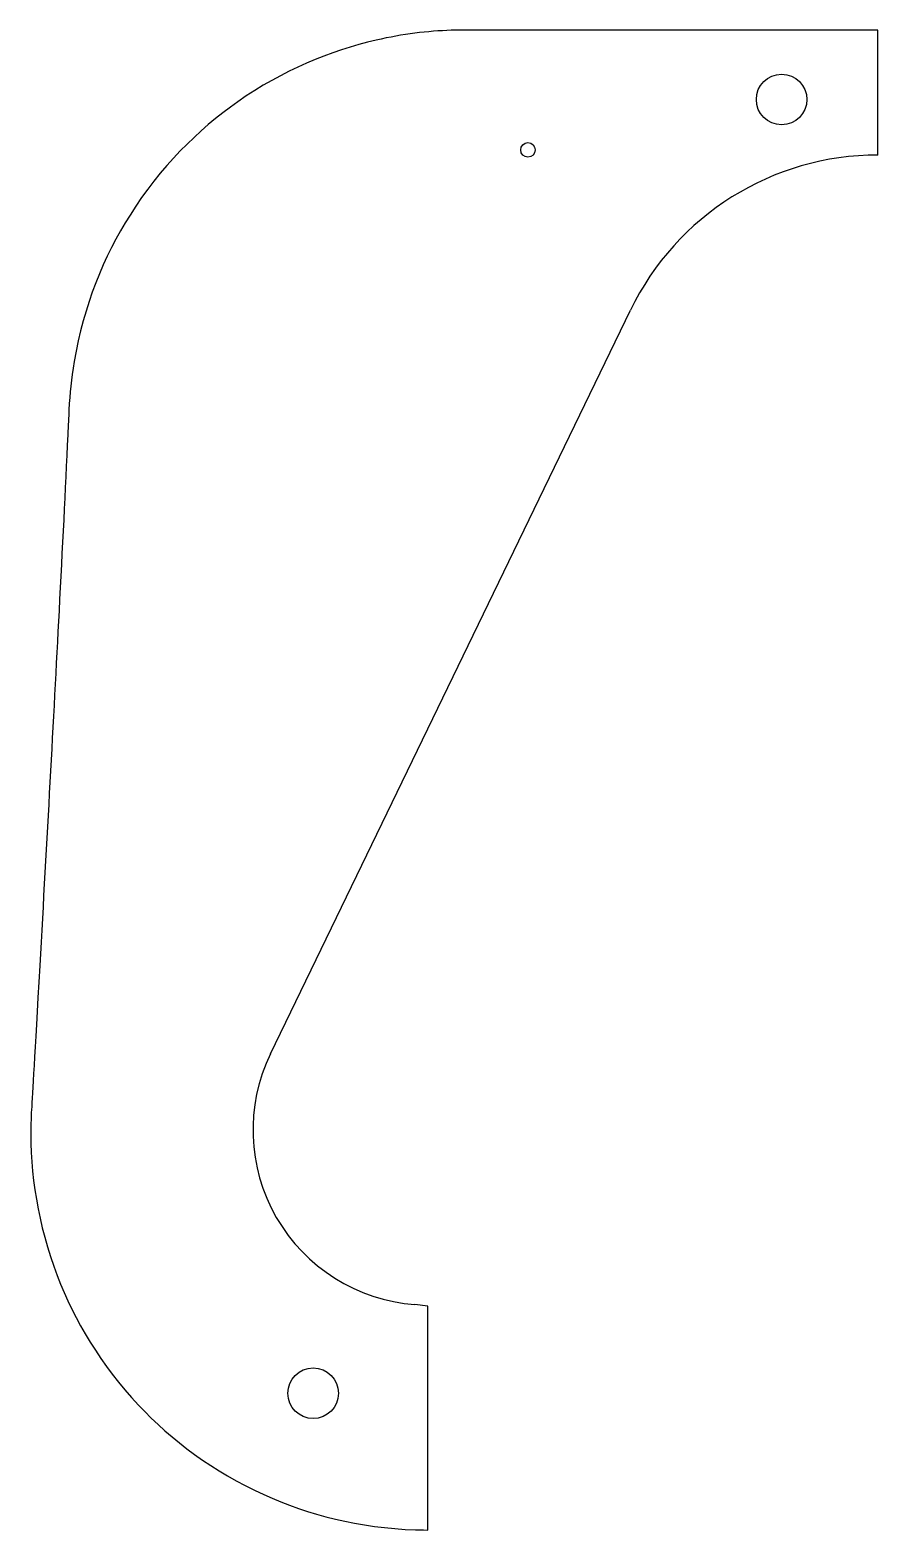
# Model space of a CAD drawing. Header units: millimetres. Extents: x -450 to -280, y -150 to 150.
import ezdxf

# ---------------------------------------------------------------- set-up
doc = ezdxf.new("R2010")
doc.units = ezdxf.units.MM
doc.layers.get('0').update_dxf_attribs({"linetype": 'CONTINUOUS'})

msp = doc.modelspace()

# ---------------------------------------------------------------- linework, layer by layer
for p, q in [((-280, 150), (-362.5, 150)), ((-280, 125), (-280, 150)), ((-401.5, -54.75), (-329.5, 93.97)), ((-370, -105.23), (-372.61, -104.9)), ((-370, -150), (-370, -105.23))]:
    msp.add_line(p, q)
for centre, radius in [((-299.27, 136.1), 5.06), ((-350, 126.02), 1.45), ((-392.96, -122.65), 5.06)]:
    msp.add_circle(centre, radius)
for centre, radius, start, end in [((-280, 70), 55, 90, 154.1666), ((-370, -70), 35, 154.1666, 265.7263)]:
    msp.add_arc(centre, radius, start, end)
for points, knots in [([(-362.5, 150), (-363.77, 150), (-364.52, 149.98), (-370.05, 149.78), (-375.05, 149.19), (-389.6, 145.84), (-399.06, 141.93), (-416.06, 130.02), (-423.57, 122.56), (-434.83, 104.67), (-438.87, 94.87), (-441.38, 80), (-441.63, 77.55), (-441.79, 74.03)], [-198.116923, -198.116923, -198.116923, -198.116923, -197.44294, -197.44294, -193.527541, -193.527541, -186.660069, -186.660069, -180.479447, -180.479447, -175.095496, -175.095496, -173.302408, -173.302408, -173.302408, -173.302408]), ([(-441.79, 74.03), (-441.86, 72.58), (-441.93, 70.96), (-442.54, 58.09), (-443.13, 46.32), (-444.92, 11.88), (-446.22, -11.89), (-448.68, -55.44), (-449.09, -62.53), (-449.29, -65.97)], [-173.302408, -173.302408, -173.302408, -173.302408, -172.567373, -172.567373, -168.470036, -168.470036, -161.246777, -161.246777, -156.001393, -156.001393, -156.001393, -156.001393]), ([(-449.29, -65.97), (-449.38, -67.49), (-449.39, -68.3), (-449.59, -78.66), (-448.07, -88.87), (-440.69, -108.11), (-435.42, -117), (-421.25, -132.08), (-412.93, -138.35), (-393.9, -146.97), (-383.7, -149.61), (-371.88, -149.98), (-371.44, -150), (-370, -150)], [-156.001393, -156.001393, -156.001393, -156.001393, -153.698165, -153.698165, -124.211671, -124.211671, -98.359771, -98.359771, -75.552553, -75.552553, -55.357335, -55.357335, -54.237491, -54.237491, -54.237491, -54.237491])]:
    msp.add_open_spline(points, degree=3, knots=knots)

doc.saveas('drawing.dxf')
